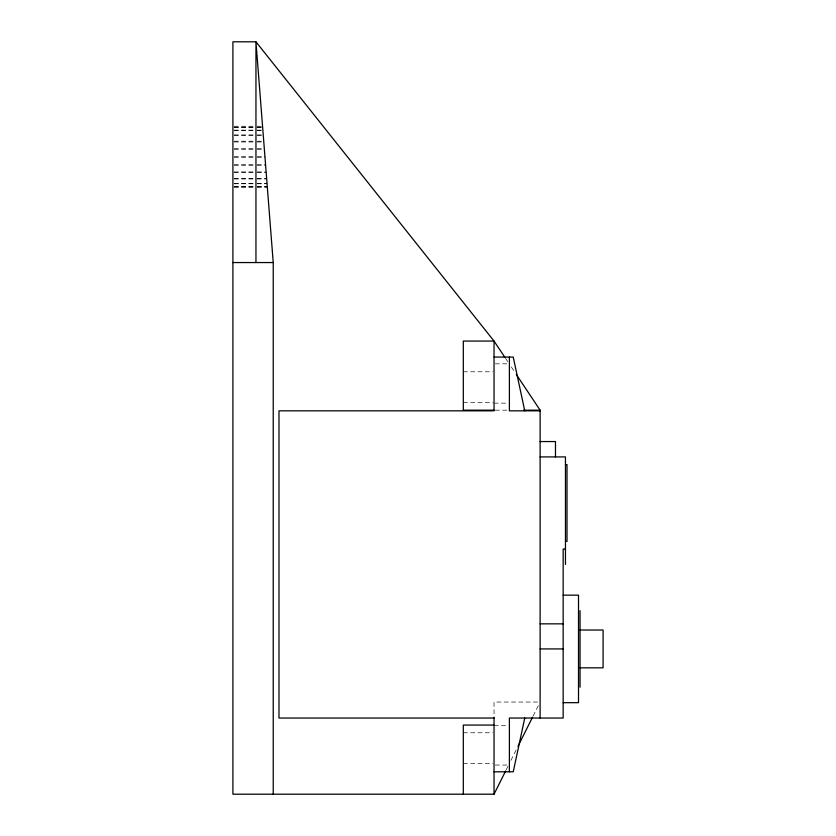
<?xml version="1.0" encoding="UTF-8"?>
<svg xmlns="http://www.w3.org/2000/svg" width="836" height="836" viewBox="0 0 836 836"><rect width="100%" height="100%" fill="white"/><g stroke="black" fill="none" stroke-linecap="round" stroke-linejoin="round"><path stroke-width="0.63" stroke-dasharray="4.18 3.13" d="M506.282 769.705L508.037 766.204M510.953 760.363L516.199 749.871M533.117 716.034L538.363 705.542M234.184 126.236L253.392 126.236M257.049 126.236L262.556 126.236M234.184 127.166L253.392 127.166M257.06 127.166L262.629 127.166M234.184 127.396L253.392 127.396M257.06 127.396L262.65 127.396M234.184 130.134L253.392 130.134M257.101 130.134L262.859 130.134M234.184 130.562L253.392 130.562M257.101 130.562L262.891 130.562M234.184 134.92L253.392 134.92M257.164 134.92L263.236 134.92M234.184 135.536L253.392 135.536M257.174 135.536L263.288 135.536M234.184 141.211L253.392 141.211M257.248 141.211L263.727 141.211M234.184 141.974L253.392 141.974M257.07 141.974L263.789 141.974M234.184 148.578L255.952 148.578M257.143 148.578L261.919 148.578M234.184 149.425L253.392 149.425M257.154 149.425L264.375 149.425M234.184 156.51L253.392 156.51M257.227 156.51L264.928 156.51M234.184 157.387L253.392 157.387M257.237 157.387L264.991 157.387M234.184 164.483L253.392 164.483M257.143 164.483L265.555 164.483M234.184 165.319L253.392 165.319M257.154 165.319L265.618 165.319M234.184 171.934L253.392 171.934M257.216 171.934L266.13 171.934M234.184 172.686L253.392 172.686M257.227 172.686L266.193 172.686M234.184 178.361L253.392 178.361M257.133 178.361L266.642 178.361M234.184 178.977L253.392 178.977M257.143 178.977L266.684 178.977M234.184 183.335L253.392 183.335M257.174 183.335L267.029 183.335M234.184 183.774L253.392 183.774M257.185 183.774L267.06 183.774M234.184 186.512L253.392 186.512M257.206 186.512L267.28 186.512M234.184 186.731L253.392 186.731M257.206 186.731L267.29 186.731M234.184 187.672L253.392 187.672M257.216 187.672L267.363 187.672M495.309 363.827L508.11 363.827M463.311 371.79L492.759 371.79M463.311 402.513L492.759 402.513M494.034 403.151L508.11 403.151M495.309 410.183L508.11 410.183M537.558 702.041L494.034 702.041L494.034 717.392M494.034 725.721L508.11 725.721M463.311 732.754L492.759 732.754M463.311 763.477L492.759 763.477M495.309 765.055L508.11 765.055M505.55 358.351L507.713 361.591M511.318 366.983L514.192 371.309"/><path stroke-width="1.25" d="M524.757 718.04L513.231 771.806L494.034 771.806M504.839 357.265L494.034 341.067L255.952 41.8L232.91 41.8L232.91 794.2L494.034 794.2L505.696 770.865M517.954 746.37L532.532 717.204M232.91 262.556L273.226 262.556L273.226 794.2M494.034 357.076L513.231 357.076L524.757 410.831M494.034 410.183L463.311 410.183L463.311 341.067L494.034 341.067L494.034 410.831L278.984 410.831L278.984 718.04L494.034 718.04M523.472 410.183L540.119 410.183L540.119 718.04M540.119 410.831L509.396 410.831L509.396 357.076M540.119 441.554L555.48 441.554L555.48 456.916M540.119 456.916L565.46 456.916L565.46 564.436M565.46 464.597L566.996 464.597L566.996 541.404L565.46 541.404M565.46 549.074L563.161 549.074L563.161 718.04L509.396 718.04L509.396 771.806M563.161 595.159L578.512 595.159L578.512 702.679L563.161 702.679M540.119 623.844L563.161 623.844M580.048 630.02L603.09 630.02L603.09 667.828L580.048 667.828M540.119 648.924L563.161 648.924M494.034 725.073L463.311 725.073L463.311 794.2M516.355 374.549L540.119 410.183M273.226 262.556L255.952 41.8L255.952 262.556M580.048 610.656L580.048 687.192M494.034 717.392L494.034 794.2"/></g></svg>
